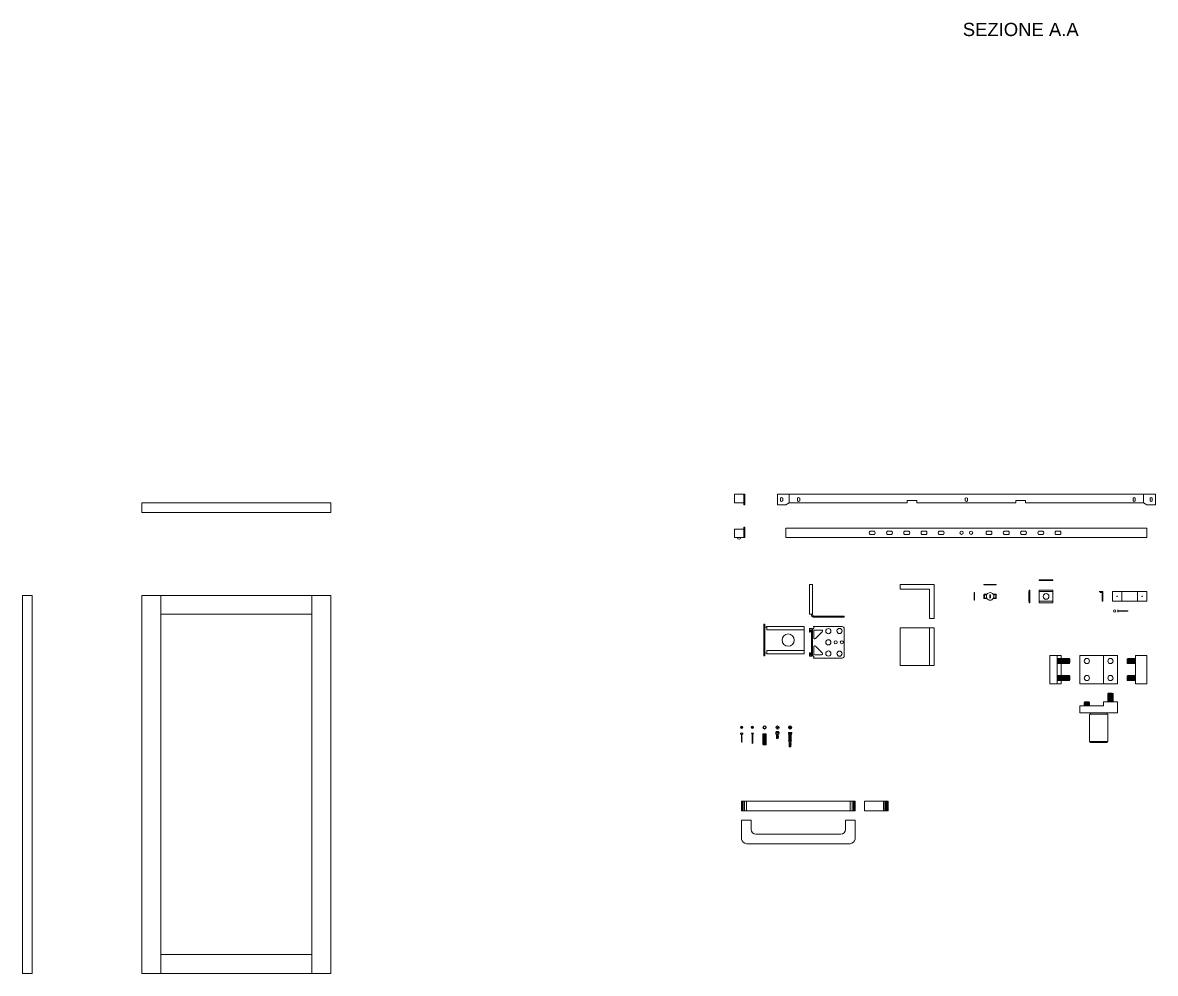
# Model space of a CAD drawing. Header units: millimetres. Extents: x 1472 to 2868, y 139 to 621.
# Drawn here: x 2617.9 to 2857.7, y 139.3 to 340.5 of the extents above; entities that cross this region are included whole.
import ezdxf

# ---------------------------------------------------------------- set-up
doc = ezdxf.new("R2010")
doc.units = ezdxf.units.MM
for name, color, linetype, lineweight in [('ante', 9, 'Continuous', 18), ('G-ANNO-DIM', 3, 'Continuous', 18), ('maniglie', 5, 'Continuous', 18), ('meccanismi', 4, 'Continuous', 18), ('viti', 2, 'Continuous', 18)]:
    doc.layers.add(name, color=color, linetype=linetype, lineweight=lineweight)
doc.styles.add('underline', font='arial.ttf')

# ---------------------------------------------------------------- blocks, each defined once
blk = doc.blocks.new('buchi')
at = {"layer": 'meccanismi'}
for p, q in [((2908.12, 1714.86), (2908.12, 1715.76)), ((2908.82, 1715.76), (2908.82, 1714.86))]:
    blk.add_line(p, q, dxfattribs=at)
for points in [[(2908.82, 1715.76), (2908.82, 1716), (2908.12, 1716), (2908.12, 1715.76)], [(2908.12, 1714.86), (2908.12, 1714.63), (2908.82, 1714.63), (2908.82, 1714.86)]]:
    blk.add_open_spline(points, degree=3, dxfattribs=at)

msp = doc.modelspace()

# ---------------------------------------------------------------- linework, layer by layer
at = {"layer": 'ante'}
for points in [[(2683.15, 238.85), (2643.15, 238.85), (2643.15, 236.85)], [(2683.15, 236.85), (2683.15, 238.85)], [(2643.15, 236.85), (2683.15, 236.85)], [(2619.93, 219.28), (2619.93, 139.28), (2617.93, 139.28), (2617.93, 219.28), (2619.93, 219.28)], [(2643.15, 139.28), (2683.15, 139.28), (2683.15, 219.28), (2643.15, 219.28), (2643.15, 139.28)], [(2647.15, 139.28), (2647.15, 219.28)], [(2683.15, 219.28), (2679.15, 219.28)], [(2679.15, 219.28), (2679.15, 139.28)], [(2683.15, 219.28), (2683.15, 139.28)], [(2679.15, 215.28), (2647.15, 215.28)], [(2679.15, 143.28), (2647.15, 143.28)]]:
    msp.add_lwpolyline(points, dxfattribs=at)
at = {"layer": 'maniglie'}
for p, q in [((2770.11, 173.71), (2770.11, 175.71)), ((2770.11, 175.71), (2771.11, 175.71)), ((2770.21, 173.71), (2770.21, 175.71)), ((2770.41, 175.71), (2770.41, 173.71)), ((2770.41, 175.71), (2770.71, 175.71)), ((2770.71, 175.71), (2770.71, 173.71)), ((2771.11, 175.71), (2771.11, 173.71)), ((2793.11, 175.71), (2793.11, 173.71)), ((2794.11, 175.71), (2793.11, 175.71)), ((2793.81, 175.71), (2793.51, 175.71)), ((2793.51, 175.71), (2793.51, 173.71)), ((2793.81, 175.71), (2793.81, 173.71)), ((2794.01, 173.71), (2794.01, 175.71)), ((2794.11, 173.71), (2794.11, 175.71)), ((2800.11, 173.71), (2800.11, 175.71)), ((2800.41, 173.71), (2800.41, 175.71)), ((2800.66, 175.71), (2800.66, 173.71)), ((2800.86, 173.71), (2800.86, 175.71)), ((2801.01, 175.71), (2801.01, 173.71)), ((2801.11, 175.71), (2801.11, 173.71)), ((2794.11, 173.71), (2770.11, 173.71)), ((2770.11, 173.71), (2771.11, 173.71)), ((2770.11, 173.71), (2770.21, 173.71)), ((2794.11, 173.71), (2793.11, 173.71)), ((2794.11, 173.71), (2794.01, 173.71)), ((2800.11, 173.71), (2800.31, 173.71)), ((2770.11, 171.71), (2770.11, 167.71)), ((2772.11, 171.71), (2770.11, 171.71)), ((2772.11, 169.71), (2772.11, 171.71)), ((2794.11, 171.71), (2792.11, 171.71)), ((2792.11, 171.71), (2792.11, 169.71)), ((2794.11, 167.71), (2794.11, 171.71)), ((2791.11, 168.71), (2773.11, 168.71)), ((2771.11, 166.71), (2793.11, 166.71))]:
    msp.add_line(p, q, dxfattribs=at)
for points in [[(2770.11, 175.71), (2794.11, 175.71)], [(2793.11, 173.71), (2793.11, 175.71)], [(2793.11, 173.71), (2793.11, 175.71)], [(2793.11, 173.71), (2793.11, 175.71)], [(2796.11, 173.71), (2796.11, 175.71), (2801.11, 175.71)], [(2801.11, 175.71), (2801.11, 173.71), (2796.11, 173.71)], [(2801.11, 173.71), (2801.11, 175.71)]]:
    msp.add_lwpolyline(points, dxfattribs=at)
for points in [[(2773.11, 168.71), (2772.64, 168.71), (2772.11, 169.24), (2772.11, 169.71)], [(2791.11, 168.71), (2791.58, 168.71), (2792.11, 169.24), (2792.11, 169.71)], [(2771.11, 166.71), (2770.64, 166.71), (2770.11, 167.24), (2770.11, 167.71)], [(2793.11, 166.71), (2793.58, 166.71), (2794.11, 167.24), (2794.11, 167.71)]]:
    msp.add_open_spline(points, degree=3, dxfattribs=at)
at = {"layer": 'meccanismi'}
for p, q in [((2777.67, 240.68), (2777.67, 238.48)), ((2777.67, 240.68), (2817.67, 240.68)), ((2778.34, 239.3), (2778.34, 239.86)), ((2778.8, 239.3), (2778.8, 239.86)), ((2781.94, 239.3), (2781.94, 239.86)), ((2782.4, 239.3), (2782.4, 239.86)), ((2817.44, 239.3), (2817.44, 239.86)), ((2857.67, 240.68), (2817.67, 240.68)), ((2817.9, 239.3), (2817.9, 239.86)), ((2852.94, 239.3), (2852.94, 239.86)), ((2853.4, 239.3), (2853.4, 239.86)), ((2856.54, 239.3), (2856.54, 239.86)), ((2857, 239.3), (2857, 239.86)), ((2857.67, 240.68), (2857.67, 238.48)), ((2777.67, 238.48), (2779.47, 238.48)), ((2780.17, 238.88), (2779.47, 238.48)), ((2807.17, 238.88), (2807.17, 239.38)), ((2807.17, 238.88), (2817.67, 238.88)), ((2828.17, 238.88), (2817.67, 238.88)), ((2828.17, 238.88), (2828.17, 239.38)), ((2855.17, 238.88), (2855.87, 238.48)), ((2857.67, 238.48), (2855.87, 238.48)), ((2855.87, 233.53), (2779.47, 233.53)), ((2784.45, 221.62), (2785.1, 221.62)), ((2784.45, 221.62), (2784.45, 215.33)), ((2784.88, 221.62), (2785.1, 221.62)), ((2785.1, 221.62), (2785.1, 215.33)), ((2803.66, 221.62), (2810.86, 221.62)), ((2833.09, 222.61), (2835.99, 222.61)), ((2833.09, 222.61), (2833.09, 222.41)), ((2833.09, 222.51), (2835.99, 222.51)), ((2835.99, 222.41), (2833.09, 222.41)), ((2835.99, 222.61), (2835.99, 222.41)), ((2821.5, 219.52), (2822.03, 219.52)), ((2821.5, 218.63), (2822.03, 218.63)), ((2821.6, 219.42), (2821.98, 219.42)), ((2821.6, 218.73), (2821.98, 218.73)), ((2822.65, 219.07), (2822.65, 219.39)), ((2822.65, 219.07), (2822.65, 218.76)), ((2823.9, 219.52), (2823.37, 219.52)), ((2823.9, 218.63), (2823.37, 218.63)), ((2823.8, 219.42), (2823.42, 219.42)), ((2823.8, 218.73), (2823.42, 218.73)), ((2830.99, 220.08), (2830.89, 220.08)), ((2831.09, 220.41), (2830.99, 220.41)), ((2830.99, 220.41), (2830.99, 220.08)), ((2833.09, 220.08), (2833.09, 218.06)), ((2846.37, 220.08), (2845.77, 220.08)), ((2845.98, 220.08), (2845.98, 219.88)), ((2848.58, 220.08), (2855.87, 220.08)), ((2848.58, 218.08), (2848.58, 220.08)), ((2850.58, 220.08), (2850.58, 218.08)), ((2853.87, 220.08), (2853.87, 218.08)), ((2855.87, 220.08), (2855.87, 218.08)), ((2830.99, 218.06), (2830.89, 218.06)), ((2830.99, 218.06), (2830.99, 217.73)), ((2830.99, 217.73), (2831.09, 217.73)), ((2855.87, 218.08), (2848.58, 218.08)), ((2785.1, 215.33), (2784.45, 215.33)), ((2785.31, 214.9), (2791.82, 214.9)), ((2785.31, 214.68), (2785.31, 214.9)), ((2785.31, 214.68), (2791.82, 214.68)), ((2791.38, 214.68), (2791.38, 214.9)), ((2791.82, 214.68), (2791.82, 214.9)), ((2774.79, 213.17), (2775.01, 213.17)), ((2774.79, 206.5), (2774.79, 213.17)), ((2774.79, 213.17), (2775.01, 213.17)), ((2775.01, 213.17), (2775.01, 206.5)), ((2775.5, 212.73), (2783.26, 212.73)), ((2783.31, 212.68), (2783.31, 209.83)), ((2784.45, 211.58), (2784.45, 212.14)), ((2784.61, 211.53), (2784.5, 211.53)), ((2784.5, 211.53), (2784.61, 211.53)), ((2784.99, 212.25), (2784.55, 212.25)), ((2784.99, 212.25), (2784.55, 212.25)), ((2784.66, 211.58), (2784.66, 211.98)), ((2784.72, 212.03), (2784.83, 212.03)), ((2784.88, 206.72), (2784.88, 211.98)), ((2785.1, 206.55), (2785.1, 212.14)), ((2791.38, 212.68), (2785.31, 212.68)), ((2791.82, 209.35), (2791.82, 212.25)), ((2803.66, 212.42), (2803.66, 204.42)), ((2803.66, 212.42), (2810.86, 212.42)), ((2810.86, 204.42), (2810.86, 212.42)), ((2783.31, 206.99), (2783.31, 209.83)), ((2791.82, 209.35), (2791.82, 206.45)), ((2774.79, 206.5), (2775.01, 206.5)), ((2775.01, 206.5), (2774.79, 206.5)), ((2775.5, 206.93), (2783.26, 206.93)), ((2784.45, 207.11), (2784.45, 206.55)), ((2784.61, 207.16), (2784.5, 207.16)), ((2784.5, 207.16), (2784.61, 207.16)), ((2784.99, 206.45), (2784.55, 206.45)), ((2784.99, 206.45), (2784.55, 206.45)), ((2784.66, 207.11), (2784.66, 206.72)), ((2784.72, 206.66), (2784.83, 206.66)), ((2841.67, 200.59), (2841.67, 206.59)), ((2849.67, 206.59), (2841.67, 206.59)), ((2849.67, 200.59), (2849.67, 206.59)), ((2853.5, 206.59), (2853.5, 200.59)), ((2855.87, 206.59), (2853.5, 206.59)), ((2855.87, 200.59), (2855.87, 206.59)), ((2791.38, 206.01), (2785.31, 206.01)), ((2803.66, 204.42), (2810.86, 204.42)), ((2837.58, 205.94), (2836.87, 205.94)), ((2836.87, 205.79), (2837.58, 205.79)), ((2837.58, 205.79), (2836.87, 205.79)), ((2837.58, 205.63), (2836.87, 205.63)), ((2836.87, 205.63), (2837.58, 205.63)), ((2836.87, 205.47), (2837.58, 205.47)), ((2837.58, 205.47), (2836.87, 205.47)), ((2837.58, 205.31), (2836.87, 205.31)), ((2836.87, 205.31), (2837.58, 205.31)), ((2836.87, 205.16), (2837.58, 205.16)), ((2837.58, 205.16), (2836.87, 205.16)), ((2837.58, 205), (2836.87, 205)), ((2836.87, 205), (2837.58, 205)), ((2837.58, 204.84), (2836.87, 204.84)), ((2837.58, 205.94), (2837.58, 204.84)), ((2839.4, 205.94), (2837.74, 205.94)), ((2839.4, 205.79), (2837.74, 205.79)), ((2837.74, 205.63), (2839.4, 205.63)), ((2839.4, 205.47), (2837.74, 205.47)), ((2837.74, 205.31), (2839.4, 205.31)), ((2839.4, 205.16), (2837.74, 205.16)), ((2837.74, 205), (2839.4, 205)), ((2839.4, 204.84), (2837.74, 204.84)), ((2839.4, 205.94), (2839.4, 204.84)), ((2839.56, 205), (2839.56, 205.79)), ((2839.56, 205.79), (2839.56, 205.79)), ((2851.68, 205.78), (2851.68, 205)), ((2851.68, 205), (2851.68, 205)), ((2851.84, 204.84), (2851.84, 205.94)), ((2851.84, 205.94), (2853.5, 205.94)), ((2853.5, 205.79), (2851.84, 205.79)), ((2851.84, 205.63), (2853.5, 205.63)), ((2853.5, 205.47), (2851.84, 205.47)), ((2851.84, 205.31), (2853.5, 205.31)), ((2853.5, 205.16), (2851.84, 205.16)), ((2851.84, 205), (2853.5, 205)), ((2851.84, 204.84), (2853.5, 204.84)), ((2837.58, 202.34), (2836.87, 202.34)), ((2836.87, 202.19), (2837.58, 202.19)), ((2837.58, 202.19), (2836.87, 202.19)), ((2836.87, 202.03), (2837.58, 202.03)), ((2837.58, 202.03), (2836.87, 202.03)), ((2836.87, 201.87), (2837.58, 201.87)), ((2837.58, 201.87), (2836.87, 201.87)), ((2836.87, 201.71), (2837.58, 201.71)), ((2837.58, 201.71), (2836.87, 201.71)), ((2836.87, 201.56), (2837.58, 201.56)), ((2837.58, 201.56), (2836.87, 201.56)), ((2836.87, 201.4), (2837.58, 201.4)), ((2837.58, 201.4), (2836.87, 201.4)), ((2837.58, 202.34), (2837.58, 201.24)), ((2839.4, 202.34), (2837.74, 202.34)), ((2837.74, 201.4), (2837.74, 202.19)), ((2837.74, 202.19), (2837.74, 202.19)), ((2839.4, 202.19), (2837.74, 202.19)), ((2837.74, 202.03), (2839.4, 202.03)), ((2839.4, 201.87), (2837.74, 201.87)), ((2837.74, 201.71), (2839.4, 201.71)), ((2839.4, 201.56), (2837.74, 201.56)), ((2837.74, 201.4), (2839.4, 201.4)), ((2839.4, 202.34), (2839.4, 201.24)), ((2839.56, 201.4), (2839.56, 202.19)), ((2839.56, 202.19), (2839.56, 202.19)), ((2851.68, 202.18), (2851.68, 201.4)), ((2851.68, 201.4), (2851.68, 201.4)), ((2851.84, 201.24), (2851.84, 202.34)), ((2851.84, 202.34), (2853.5, 202.34)), ((2853.5, 202.19), (2851.84, 202.19)), ((2851.84, 202.03), (2853.5, 202.03)), ((2853.5, 201.87), (2851.84, 201.87)), ((2851.84, 201.71), (2853.5, 201.71)), ((2853.5, 201.56), (2851.84, 201.56)), ((2851.84, 201.4), (2853.5, 201.4)), ((2837.74, 200.59), (2835.37, 200.59)), ((2837.58, 201.24), (2836.87, 201.24)), ((2839.4, 201.24), (2837.74, 201.24)), ((2841.67, 200.59), (2849.67, 200.59)), ((2851.84, 201.24), (2853.5, 201.24)), ((2853.5, 200.59), (2855.87, 200.59)), ((2842.62, 196.61), (2843.72, 196.61)), ((2842.62, 196.61), (2842.62, 195.91)), ((2843.56, 196.77), (2842.78, 196.77)), ((2842.78, 196.77), (2842.78, 196.77)), ((2842.78, 196.61), (2842.78, 195.91)), ((2842.93, 195.91), (2842.93, 196.61)), ((2843.09, 196.61), (2843.09, 195.91)), ((2843.25, 195.91), (2843.25, 196.61)), ((2843.41, 196.61), (2843.41, 195.91)), ((2843.56, 195.91), (2843.56, 196.61)), ((2843.72, 196.61), (2843.72, 195.91)), ((2849.67, 196.78), (2846.67, 196.78)), ((2846.67, 196.78), (2846.67, 195.91)), ((2847.62, 198.43), (2848.72, 198.43)), ((2847.62, 198.43), (2847.62, 196.78)), ((2848.56, 198.59), (2847.78, 198.59)), ((2847.78, 198.59), (2847.78, 198.59)), ((2847.78, 198.43), (2847.78, 196.78)), ((2847.93, 196.78), (2847.93, 198.43)), ((2848.09, 198.43), (2848.09, 196.78)), ((2848.25, 196.78), (2848.25, 198.43)), ((2848.41, 198.43), (2848.41, 196.78)), ((2848.56, 196.78), (2848.56, 198.43)), ((2848.72, 198.43), (2848.72, 196.78)), ((2849.67, 196.78), (2849.67, 194.41)), ((2846.67, 195.91), (2841.67, 195.91)), ((2843.92, 194.17), (2843.92, 194.41)), ((2844.37, 194.41), (2846.97, 194.41)), ((2847.42, 194.17), (2847.42, 194.41)), ((2843.72, 194.17), (2847.62, 194.17)), ((2843.72, 194.17), (2843.72, 188.37)), ((2843.72, 188.37), (2847.62, 188.37)), ((2843.92, 188.17), (2847.42, 188.17))]:
    msp.add_line(p, q, dxfattribs=at)
for points in [[(2770.57, 240.68), (2768.57, 240.68)], [(2768.57, 240.68), (2768.57, 238.88)], [(2770.57, 240.68), (2770.57, 238.48)], [(2770.57, 238.48), (2770.77, 238.48), (2770.77, 240.68), (2770.57, 240.68)], [(2780.17, 240.68), (2780.17, 238.88), (2805.17, 238.88)], [(2855.17, 240.68), (2855.17, 238.88), (2830.17, 238.88)], [(2770.57, 238.88), (2768.57, 238.88)], [(2807.17, 239.38), (2805.17, 239.38), (2805.17, 238.88)], [(2828.17, 239.38), (2830.17, 239.38), (2830.17, 238.88)], [(2770.57, 233.33), (2768.57, 233.33)], [(2768.57, 233.33), (2768.57, 231.53)], [(2770.57, 233.73), (2770.57, 231.53)], [(2770.57, 231.53), (2770.77, 231.53), (2770.77, 233.73), (2770.57, 233.73)], [(2779.47, 233.53), (2779.47, 231.53), (2855.87, 231.53)], [(2855.87, 233.53), (2855.87, 231.53)], [(2770.57, 231.53), (2768.57, 231.53)], [(2803.66, 221.62), (2803.66, 220.62), (2809.86, 220.62)], [(2810.86, 221.62), (2810.86, 214.42), (2809.86, 214.42), (2809.86, 220.62)], [(2821.4, 221.52), (2821.4, 221.62), (2824, 221.62), (2824, 221.52)], [(2824, 221.52), (2821.4, 221.52)], [(2822.03, 221.52), (2822.03, 221.62)], [(2823.37, 221.52), (2823.37, 221.62)], [(2823.51, 221.52), (2823.51, 221.62)], [(2823.51, 221.62), (2823.51, 221.52)], [(2819.4, 218.27), (2819.3, 218.27), (2819.3, 219.87), (2819.4, 219.87)], [(2819.4, 219.52), (2819.3, 219.52)], [(2819.4, 218.63), (2819.3, 218.63)], [(2819.4, 219.87), (2819.4, 218.27)], [(2821.4, 219.42), (2821.4, 218.73)], [(2821.5, 219.32), (2821.5, 218.83)], [(2822.68, 219.42), (2822.72, 219.42)], [(2822.68, 218.73), (2822.72, 218.73)], [(2822.75, 219.07), (2822.75, 219.39)], [(2822.75, 219.07), (2822.75, 218.76)], [(2823.9, 219.32), (2823.9, 218.83)], [(2824, 219.42), (2824, 218.73)], [(2830.89, 220.08), (2830.89, 218.06)], [(2831.09, 220.41), (2831.09, 217.73)], [(2835.99, 220.08), (2833.09, 220.08), (2833.09, 220.41), (2835.99, 220.41), (2835.99, 218.06), (2833.09, 218.06), (2833.09, 217.73), (2835.99, 217.73), (2835.99, 219.07)], [(2846.58, 218.08), (2846.58, 220.08), (2845.98, 220.08)], [(2845.98, 219.88), (2846.38, 219.88)], [(2846.38, 219.88), (2846.38, 218.08), (2846.58, 218.08)], [(2775.44, 212.68), (2775.44, 212.07)], [(2783.26, 212.02), (2775.5, 212.02)], [(2810.86, 212.42), (2809.86, 212.42), (2809.86, 204.42), (2810.86, 204.42)], [(2775.44, 207.6), (2775.44, 206.99)], [(2783.26, 207.65), (2775.5, 207.65)], [(2836.87, 200.59), (2836.87, 206.59)], [(2846.67, 200.59), (2846.67, 206.59)], [(2837.74, 205.79), (2837.74, 205)], [(2836.87, 200.59), (2835.37, 200.59)], [(2849.67, 196.78), (2846.67, 196.78)], [(2841.67, 195.91), (2841.67, 194.41)], [(2841.67, 194.41), (2849.67, 194.41)], [(2847.62, 194.17), (2847.62, 188.37)]]:
    msp.add_lwpolyline(points, dxfattribs=at)
for points in [[(2785.36, 210.32), (2785.36, 211.75, -0.414214), (2785.57, 211.96), (2787, 211.96, -0.668179), (2787.15, 211.59), (2785.73, 210.17, -0.668179)], [(2785.36, 208.37), (2785.36, 206.95, 0.414214), (2785.57, 206.73), (2787, 206.73, 0.668179), (2787.15, 207.1), (2785.73, 208.53, 0.668179)]]:
    msp.add_lwpolyline(points, format="xyb", close=True, dxfattribs=at)
msp.add_lwpolyline([(2837.74, 206.59), (2837.74, 200.59), (2835.37, 200.59), (2835.37, 206.59)], close=True, dxfattribs=at)
for centre, radius in [((2816.67, 232.53), 0.35), ((2818.67, 232.53), 0.35), ((2849.58, 219.08), 0.05), ((2854.87, 219.08), 0.05), ((2779.95, 209.83), 1.3), ((2788.46, 211.72), 0.541), ((2790.82, 211.75), 0.541), ((2788.46, 209.35), 0.541), ((2788.46, 206.98), 0.541), ((2790.82, 206.95), 0.541), ((2843.17, 205.39), 0.552), ((2848.17, 205.39), 0.552), ((2843.17, 201.79), 0.552), ((2848.17, 201.79), 0.552)]:
    msp.add_circle(centre, radius, dxfattribs=at)
for centre, radius, start, end in [((2769.57, 231.53), 0.35, 180, 0), ((2822.7, 219.07), 0.8, 154.5149, 205.4851), ((2822.7, 219.07), 0.8, 198.21, 205.4851), ((2822.7, 219.07), 0.8, 33.7297, 146.2703), ((2822.7, 219.07), 0.8, 213.7297, 326.2703), ((2822.7, 219.07), 0.8, 334.5149, 25.4851), ((2822.7, 219.07), 0.8, 334.5149, 341.79), ((2834.54, 219.07), 0.6, 0, 180), ((2834.54, 219.07), 0.6, 180, 0), ((2775.11, 213.1), 0.533, 258.8516, 308.2598), ((2784.99, 212.46), 0.39, 286.0939, 33.6806), ((2791.38, 212.25), 0.433, 0, 90), ((2790.02, 209.35), 0.325, 0, 180), ((2790.02, 209.35), 0.325, 180, 0), ((2791.31, 209.35), 0.325, 0, 180), ((2791.31, 209.35), 0.325, 180, 0), ((2775.11, 206.57), 0.533, 51.7394, 101.1487), ((2784.99, 206.23), 0.39, 326.3194, 73.9061), ((2791.38, 206.45), 0.433, 270, 0)]:
    msp.add_arc(centre, radius, start, end, dxfattribs=at)
for points in [[(2778.34, 239.86), (2778.34, 240.02), (2778.8, 240.02), (2778.8, 239.86)], [(2781.94, 239.86), (2781.94, 240.02), (2782.4, 240.02), (2782.4, 239.86)], [(2817.44, 239.86), (2817.44, 240.01), (2817.9, 240.01), (2817.9, 239.86)], [(2852.94, 239.86), (2852.94, 240.02), (2853.4, 240.02), (2853.4, 239.86)], [(2856.54, 239.86), (2856.54, 240.02), (2857, 240.02), (2857, 239.86)], [(2778.8, 239.3), (2778.8, 239.15), (2778.34, 239.15), (2778.34, 239.3)], [(2782.4, 239.3), (2782.4, 239.15), (2781.94, 239.15), (2781.94, 239.3)], [(2817.9, 239.3), (2817.9, 239.15), (2817.44, 239.15), (2817.44, 239.3)], [(2853.4, 239.3), (2853.4, 239.15), (2852.94, 239.15), (2852.94, 239.3)], [(2857, 239.3), (2857, 239.15), (2856.54, 239.15), (2856.54, 239.3)], [(2821.4, 219.42), (2821.4, 219.46), (2821.45, 219.52), (2821.5, 219.52)], [(2821.4, 218.73), (2821.4, 218.68), (2821.45, 218.63), (2821.5, 218.63)], [(2821.5, 219.32), (2821.5, 219.36), (2821.55, 219.42), (2821.6, 219.42)], [(2821.5, 218.83), (2821.5, 218.78), (2821.55, 218.73), (2821.6, 218.73)], [(2822.68, 219.42), (2822.67, 219.42), (2822.65, 219.4), (2822.65, 219.39)], [(2822.68, 218.73), (2822.67, 218.73), (2822.65, 218.74), (2822.65, 218.76)], [(2822.72, 219.42), (2822.73, 219.42), (2822.75, 219.4), (2822.75, 219.39)], [(2822.72, 218.73), (2822.73, 218.73), (2822.75, 218.74), (2822.75, 218.76)], [(2823.9, 219.32), (2823.9, 219.36), (2823.85, 219.42), (2823.8, 219.42)], [(2823.9, 218.83), (2823.9, 218.78), (2823.85, 218.73), (2823.8, 218.73)], [(2824, 219.42), (2824, 219.46), (2823.95, 219.52), (2823.9, 219.52)], [(2824, 218.73), (2824, 218.68), (2823.95, 218.63), (2823.9, 218.63)], [(2785.31, 214.68), (2785.05, 214.68), (2784.88, 215.07), (2784.88, 215.33)], [(2785.31, 214.9), (2785.15, 214.9), (2785.1, 215.17), (2785.1, 215.33)], [(2775.44, 212.68), (2775.44, 212.71), (2775.47, 212.73), (2775.5, 212.73)], [(2775.5, 212.02), (2775.47, 212.02), (2775.44, 212.05), (2775.44, 212.07)], [(2783.31, 212.68), (2783.31, 212.71), (2783.28, 212.73), (2783.26, 212.73)], [(2783.26, 212.02), (2783.28, 212.02), (2783.31, 212.05), (2783.31, 212.07)], [(2784.55, 212.25), (2784.5, 212.25), (2784.45, 212.19), (2784.45, 212.14)], [(2784.5, 211.53), (2784.48, 211.53), (2784.45, 211.56), (2784.45, 211.58)], [(2784.66, 211.58), (2784.66, 211.56), (2784.63, 211.53), (2784.61, 211.53)], [(2784.66, 211.98), (2784.66, 212), (2784.69, 212.03), (2784.72, 212.03)], [(2784.88, 211.98), (2784.88, 212), (2784.85, 212.03), (2784.83, 212.03)], [(2785.1, 212.14), (2785.1, 212.19), (2785.04, 212.25), (2784.99, 212.25)], [(2775.44, 207.6), (2775.44, 207.62), (2775.47, 207.65), (2775.5, 207.65)], [(2775.5, 206.93), (2775.47, 206.93), (2775.44, 206.96), (2775.44, 206.99)], [(2783.31, 207.6), (2783.31, 207.62), (2783.28, 207.65), (2783.26, 207.65)], [(2783.26, 206.93), (2783.28, 206.93), (2783.31, 206.96), (2783.31, 206.99)], [(2784.5, 207.16), (2784.48, 207.16), (2784.45, 207.13), (2784.45, 207.11)], [(2784.55, 206.45), (2784.5, 206.45), (2784.45, 206.5), (2784.45, 206.55)], [(2784.66, 207.11), (2784.66, 207.13), (2784.63, 207.16), (2784.61, 207.16)], [(2784.66, 206.72), (2784.66, 206.69), (2784.69, 206.66), (2784.72, 206.66)], [(2784.88, 206.72), (2784.88, 206.69), (2784.85, 206.66), (2784.83, 206.66)], [(2785.1, 206.55), (2785.1, 206.5), (2785.04, 206.45), (2784.99, 206.45)], [(2837.74, 205.79), (2837.74, 205.86), (2837.65, 205.94), (2837.58, 205.94)], [(2837.58, 204.84), (2837.65, 204.84), (2837.74, 204.93), (2837.74, 205)], [(2839.56, 205.79), (2839.56, 205.86), (2839.47, 205.94), (2839.4, 205.94)], [(2839.4, 204.84), (2839.47, 204.84), (2839.56, 204.93), (2839.56, 205)], [(2851.84, 205.94), (2851.77, 205.94), (2851.68, 205.86), (2851.68, 205.78)], [(2851.68, 205), (2851.68, 204.92), (2851.77, 204.84), (2851.84, 204.84)], [(2837.74, 202.19), (2837.74, 202.26), (2837.65, 202.34), (2837.58, 202.34)], [(2837.58, 201.24), (2837.65, 201.24), (2837.74, 201.33), (2837.74, 201.4)], [(2839.56, 202.19), (2839.56, 202.26), (2839.47, 202.34), (2839.4, 202.34)], [(2839.4, 201.24), (2839.47, 201.24), (2839.56, 201.33), (2839.56, 201.4)], [(2851.84, 202.34), (2851.77, 202.34), (2851.68, 202.26), (2851.68, 202.18)], [(2851.68, 201.4), (2851.68, 201.32), (2851.77, 201.24), (2851.84, 201.24)], [(2842.78, 196.77), (2842.7, 196.77), (2842.62, 196.69), (2842.62, 196.61)], [(2843.72, 196.61), (2843.72, 196.69), (2843.64, 196.77), (2843.56, 196.77)], [(2847.78, 198.59), (2847.7, 198.59), (2847.62, 198.51), (2847.62, 198.43)], [(2848.72, 198.43), (2848.72, 198.51), (2848.64, 198.59), (2848.56, 198.59)], [(2843.92, 188.17), (2843.83, 188.17), (2843.72, 188.27), (2843.72, 188.37)], [(2847.42, 188.17), (2847.51, 188.17), (2847.62, 188.27), (2847.62, 188.37)]]:
    msp.add_open_spline(points, degree=3, dxfattribs=at)
at = {"layer": 'viti'}
for p, q in [((2849.71, 215.76), (2849.71, 216.22)), ((2851.76, 216.04), (2851.91, 215.99)), ((2851.76, 215.94), (2851.91, 215.99)), ((2769.88, 190.03), (2769.88, 189.93)), ((2769.93, 189.88), (2770.33, 189.88)), ((2769.96, 191.36), (2770.11, 191.36)), ((2770.11, 191.31), (2769.96, 191.31)), ((2770.17, 189.88), (2770.06, 189.86)), ((2770.2, 189.87), (2770.06, 189.84)), ((2770.2, 189.73), (2770.06, 189.7)), ((2770.2, 189.71), (2770.06, 189.68)), ((2770.2, 189.58), (2770.06, 189.54)), ((2770.2, 189.56), (2770.06, 189.52)), ((2770.2, 189.42), (2770.06, 189.39)), ((2770.2, 189.4), (2770.06, 189.37)), ((2770.13, 189.88), (2770.08, 189.88)), ((2770.11, 191.51), (2770.11, 191.36)), ((2770.11, 191.31), (2770.11, 191.16)), ((2770.16, 191.51), (2770.16, 191.36)), ((2770.16, 191.36), (2770.31, 191.36)), ((2770.16, 191.31), (2770.16, 191.16)), ((2770.31, 191.31), (2770.16, 191.31)), ((2770.38, 190.03), (2770.38, 189.93)), ((2772.35, 189.88), (2772.17, 190.1)), ((2772.17, 190.1), (2772.63, 190.1)), ((2772.23, 191.36), (2772.38, 191.36)), ((2772.23, 191.31), (2772.38, 191.31)), ((2772.47, 189.76), (2772.33, 189.73)), ((2772.47, 189.74), (2772.33, 189.71)), ((2772.47, 189.6), (2772.33, 189.57)), ((2772.47, 189.58), (2772.33, 189.55)), ((2772.47, 189.44), (2772.33, 189.41)), ((2772.47, 189.42), (2772.33, 189.39)), ((2772.35, 189.88), (2772.45, 189.88)), ((2772.38, 191.51), (2772.38, 191.36)), ((2772.38, 191.31), (2772.38, 191.16)), ((2772.43, 191.51), (2772.43, 191.36)), ((2772.43, 191.36), (2772.58, 191.36)), ((2772.43, 191.31), (2772.58, 191.31)), ((2772.43, 191.31), (2772.43, 191.16)), ((2772.63, 190.1), (2772.45, 189.88)), ((2774.62, 189.88), (2775.32, 189.88)), ((2774.62, 189.88), (2774.62, 187.78)), ((2774.72, 189.98), (2774.7, 189.98)), ((2775.22, 189.98), (2774.72, 189.98)), ((2774.72, 189.88), (2774.72, 187.78)), ((2774.82, 187.78), (2774.82, 189.88)), ((2774.92, 189.88), (2774.92, 187.78)), ((2775.02, 187.78), (2775.02, 189.88)), ((2775.12, 189.88), (2775.12, 187.78)), ((2775.22, 187.78), (2775.22, 189.88)), ((2775.32, 189.88), (2775.32, 187.78)), ((2777.33, 190.21), (2777.33, 190.29)), ((2777.33, 190.29), (2778.03, 190.29)), ((2777.33, 190.21), (2778.03, 190.21)), ((2777.44, 189.88), (2777.92, 189.88)), ((2777.76, 189.88), (2777.46, 189.82)), ((2777.85, 189.88), (2777.46, 189.8)), ((2777.9, 189.77), (2777.46, 189.67)), ((2777.9, 189.75), (2777.46, 189.65)), ((2777.9, 189.62), (2777.46, 189.52)), ((2777.9, 189.6), (2777.46, 189.5)), ((2777.9, 189.46), (2777.46, 189.37)), ((2777.9, 189.44), (2777.46, 189.35)), ((2777.49, 189.88), (2777.49, 189)), ((2777.49, 189.81), (2777.49, 189.68)), ((2777.49, 189.66), (2777.49, 189.53)), ((2777.49, 189.51), (2777.49, 189.38)), ((2777.53, 191.34), (2777.68, 191.34)), ((2777.68, 191.49), (2777.68, 191.34)), ((2777.68, 191.29), (2777.68, 191.14)), ((2777.73, 191.49), (2777.73, 191.34)), ((2777.73, 191.34), (2777.88, 191.34)), ((2777.73, 191.29), (2777.73, 191.14)), ((2777.87, 189.88), (2777.87, 189)), ((2778.03, 190.29), (2778.03, 190.21)), ((2780.01, 191.36), (2780.33, 191.36)), ((2780.01, 191.31), (2780.33, 191.31)), ((2780.01, 190.23), (2780.71, 190.23)), ((2780.01, 190.03), (2780.01, 190.23)), ((2780.36, 190.03), (2780.01, 190.03)), ((2780.11, 188.63), (2780.11, 189.68)), ((2780.16, 189.88), (2780.16, 190.03)), ((2780.21, 189.68), (2780.21, 188.63)), ((2780.24, 189.68), (2780.24, 188.63)), ((2780.33, 191.69), (2780.33, 191.36)), ((2780.33, 191.31), (2780.33, 190.99)), ((2780.36, 190.03), (2780.71, 190.03)), ((2780.38, 191.69), (2780.38, 191.36)), ((2780.38, 191.36), (2780.7, 191.36)), ((2780.38, 191.31), (2780.7, 191.31)), ((2780.38, 191.31), (2780.38, 190.99)), ((2780.47, 189.68), (2780.47, 188.63)), ((2780.5, 189.88), (2780.5, 190.03)), ((2780.5, 189.68), (2780.5, 188.63)), ((2780.6, 188.63), (2780.6, 189.68)), ((2780.71, 190.03), (2780.71, 190.23)), ((2770.2, 189.26), (2770.06, 189.23)), ((2770.2, 189.24), (2770.06, 189.21)), ((2770.2, 189.1), (2770.06, 189.07)), ((2770.2, 189.08), (2770.06, 189.05)), ((2770.2, 188.94), (2770.06, 188.91)), ((2770.2, 188.92), (2770.06, 188.89)), ((2770.2, 188.78), (2770.06, 188.75)), ((2770.2, 188.76), (2770.06, 188.73)), ((2770.2, 188.63), (2770.06, 188.6)), ((2770.2, 188.61), (2770.06, 188.58)), ((2770.2, 188.47), (2770.06, 188.44)), ((2770.2, 188.45), (2770.06, 188.42)), ((2770.08, 188.33), (2770.1, 188.29)), ((2770.19, 188.31), (2770.09, 188.28)), ((2770.19, 188.29), (2770.09, 188.26)), ((2770.11, 188.27), (2770.13, 188.18)), ((2770.17, 188.28), (2770.13, 188.18)), ((2770.18, 188.33), (2770.17, 188.3)), ((2772.47, 189.29), (2772.33, 189.26)), ((2772.47, 189.27), (2772.33, 189.24)), ((2772.47, 189.13), (2772.33, 189.1)), ((2772.47, 189.11), (2772.33, 189.08)), ((2772.47, 188.97), (2772.33, 188.94)), ((2772.47, 188.95), (2772.33, 188.92)), ((2772.47, 188.81), (2772.33, 188.78)), ((2772.47, 188.79), (2772.33, 188.76)), ((2772.47, 188.65), (2772.33, 188.62)), ((2772.47, 188.63), (2772.33, 188.6)), ((2772.47, 188.5), (2772.33, 188.46)), ((2772.47, 188.48), (2772.33, 188.44)), ((2772.47, 188.34), (2772.33, 188.31)), ((2772.47, 188.32), (2772.33, 188.29)), ((2772.47, 188.18), (2772.33, 188.15)), ((2772.47, 188.16), (2772.33, 188.13)), ((2772.35, 188.05), (2772.37, 188)), ((2772.46, 188.02), (2772.36, 188)), ((2772.46, 188), (2772.36, 187.98)), ((2772.37, 187.98), (2772.4, 187.9)), ((2772.43, 187.99), (2772.4, 187.9)), ((2772.45, 188.05), (2772.44, 188.01)), ((2774.62, 187.78), (2775.32, 187.78)), ((2775.22, 187.68), (2774.72, 187.68)), ((2777.9, 189.31), (2777.46, 189.22)), ((2777.9, 189.29), (2777.46, 189.2)), ((2777.9, 189.16), (2777.46, 189.07)), ((2777.9, 189.14), (2777.46, 189.05)), ((2777.49, 189.36), (2777.49, 189.23)), ((2777.49, 189.21), (2777.49, 189.07)), ((2777.51, 188.98), (2777.85, 188.98)), ((2780.57, 188.21), (2780.12, 188.11)), ((2780.57, 188.19), (2780.12, 188.09)), ((2780.57, 188.06), (2780.12, 187.96)), ((2780.57, 188.04), (2780.12, 187.94)), ((2780.57, 187.91), (2780.12, 187.81)), ((2780.57, 187.89), (2780.12, 187.79)), ((2780.57, 187.76), (2780.12, 187.66)), ((2780.57, 187.74), (2780.12, 187.64)), ((2780.57, 187.61), (2780.12, 187.51)), ((2780.57, 187.59), (2780.12, 187.49)), ((2780.57, 187.46), (2780.12, 187.36)), ((2780.57, 187.44), (2780.12, 187.34)), ((2780.16, 188.43), (2780.16, 188.12)), ((2780.16, 188.1), (2780.16, 187.97)), ((2780.16, 187.95), (2780.16, 187.82)), ((2780.16, 187.8), (2780.16, 187.67)), ((2780.16, 187.65), (2780.16, 187.52)), ((2780.16, 187.5), (2780.16, 187.37)), ((2780.16, 187.35), (2780.16, 187.3)), ((2780.35, 187.23), (2780.25, 187.23)), ((2780.46, 187.23), (2780.36, 187.23)), ((2780.56, 188.43), (2780.55, 188.2)), ((2780.55, 188.18), (2780.55, 188.05)), ((2780.55, 188.03), (2780.55, 187.9)), ((2780.55, 187.88), (2780.55, 187.75)), ((2780.55, 187.73), (2780.55, 187.6)), ((2780.55, 187.58), (2780.55, 187.45)), ((2780.55, 187.43), (2780.55, 187.3))]:
    msp.add_line(p, q, dxfattribs=at)
for points in [[(2849.71, 216.22), (2849.76, 216.22), (2849.76, 215.76), (2849.71, 215.76)], [(2851.76, 216.04), (2849.76, 216.04)], [(2851.76, 215.94), (2849.76, 215.94)], [(2770.11, 191.36), (2769.96, 191.36), (2769.96, 191.31)], [(2770.08, 189.87), (2770.08, 189.88)], [(2770.08, 189.71), (2770.08, 189.85)], [(2770.08, 189.55), (2770.08, 189.69)], [(2770.08, 189.39), (2770.08, 189.53)], [(2770.16, 191.36), (2770.16, 191.51), (2770.11, 191.51)], [(2770.16, 191.31), (2770.16, 191.16), (2770.11, 191.16)], [(2770.16, 191.36), (2770.31, 191.36), (2770.31, 191.31)], [(2770.18, 189.73), (2770.18, 189.87)], [(2770.18, 189.57), (2770.18, 189.71)], [(2770.18, 189.41), (2770.18, 189.55)], [(2770.18, 189.25), (2770.18, 189.39)], [(2772.38, 191.36), (2772.23, 191.36), (2772.23, 191.31)], [(2772.35, 189.73), (2772.35, 189.88)], [(2772.35, 189.58), (2772.35, 189.71)], [(2772.35, 189.42), (2772.35, 189.56)], [(2772.35, 189.42), (2772.35, 189.56)], [(2772.35, 189.26), (2772.35, 189.4)], [(2772.43, 191.36), (2772.43, 191.51), (2772.38, 191.51)], [(2772.43, 191.31), (2772.43, 191.16), (2772.38, 191.16)], [(2772.43, 191.36), (2772.58, 191.36), (2772.58, 191.31)], [(2772.45, 189.76), (2772.45, 189.88)], [(2772.45, 189.6), (2772.45, 189.74)], [(2772.45, 189.44), (2772.45, 189.58)], [(2772.45, 189.28), (2772.45, 189.42)], [(2777.68, 191.34), (2777.53, 191.34), (2777.53, 191.29)], [(2777.53, 191.29), (2777.68, 191.29)], [(2777.73, 191.34), (2777.73, 191.49), (2777.68, 191.49)], [(2777.73, 191.29), (2777.73, 191.14), (2777.68, 191.14)], [(2777.73, 191.34), (2777.88, 191.34), (2777.88, 191.29)], [(2777.73, 191.29), (2777.88, 191.29)], [(2780.36, 189.88), (2780.06, 189.88)], [(2780.21, 189.53), (2780.21, 189.53)], [(2780.36, 189.88), (2780.65, 189.88)], [(2780.5, 189.53), (2780.5, 189.53)], [(2770.08, 189.23), (2770.08, 189.37)], [(2770.08, 189.07), (2770.08, 189.21)], [(2770.08, 188.92), (2770.08, 189.05)], [(2770.08, 188.76), (2770.08, 188.9)], [(2770.08, 188.6), (2770.08, 188.74)], [(2770.08, 188.44), (2770.08, 188.58)], [(2770.08, 188.33), (2770.08, 188.42)], [(2770.18, 189.1), (2770.18, 189.23)], [(2770.18, 188.94), (2770.18, 189.08)], [(2770.18, 188.78), (2770.18, 188.92)], [(2770.18, 188.62), (2770.18, 188.76)], [(2770.18, 188.46), (2770.18, 188.6)], [(2770.18, 188.33), (2770.18, 188.44)], [(2772.35, 189.1), (2772.35, 189.24)], [(2772.35, 188.94), (2772.35, 189.08)], [(2772.35, 188.79), (2772.35, 188.92)], [(2772.35, 188.63), (2772.35, 188.77)], [(2772.35, 188.47), (2772.35, 188.61)], [(2772.35, 188.31), (2772.35, 188.45)], [(2772.35, 188.15), (2772.35, 188.29)], [(2772.35, 188.15), (2772.35, 188.29)], [(2772.35, 188.05), (2772.35, 188.13)], [(2772.45, 189.12), (2772.45, 189.26)], [(2772.45, 188.96), (2772.45, 189.1)], [(2772.45, 188.81), (2772.45, 188.94)], [(2772.45, 188.65), (2772.45, 188.79)], [(2772.45, 188.49), (2772.45, 188.63)], [(2772.45, 188.33), (2772.45, 188.47)], [(2772.45, 188.17), (2772.45, 188.31)], [(2772.45, 188.05), (2772.45, 188.15)], [(2780.06, 188.43), (2780.36, 188.43)], [(2780.12, 187.34), (2780.16, 187.34), (2780.16, 187.3)], [(2780.65, 188.43), (2780.36, 188.43)]]:
    msp.add_lwpolyline(points, dxfattribs=at)
for centre, radius in [((2849.07, 215.99), 0.25), ((2770.13, 191.34), 0.25), ((2772.4, 191.34), 0.25), ((2774.97, 191.34), 0.35), ((2774.97, 191.34), 0.267), ((2777.71, 191.31), 0.35), ((2780.36, 191.34), 0.35)]:
    msp.add_circle(centre, radius, dxfattribs=at)
for centre, start, end in [((2777.35, 190.21), 180, 198.2952), ((2778.01, 190.21), 341.7048, 0), ((2777.51, 189), 180, 270), ((2777.85, 189), 270, 0)]:
    msp.add_arc(centre, 0.02, start, end, dxfattribs=at)
for points in [[(2769.88, 190.03), (2769.88, 190.13), (2770.04, 190.18), (2770.13, 190.18)], [(2769.93, 189.88), (2769.91, 189.88), (2769.88, 189.91), (2769.88, 189.93)], [(2770.06, 189.84), (2770.06, 189.84), (2770.06, 189.86), (2770.06, 189.86)], [(2770.06, 189.68), (2770.06, 189.68), (2770.06, 189.7), (2770.06, 189.7)], [(2770.06, 189.52), (2770.06, 189.52), (2770.06, 189.54), (2770.06, 189.54)], [(2770.38, 190.03), (2770.38, 190.13), (2770.23, 190.18), (2770.13, 190.18)], [(2770.2, 189.87), (2770.21, 189.87), (2770.21, 189.88), (2770.21, 189.88)], [(2770.2, 189.71), (2770.21, 189.71), (2770.21, 189.73), (2770.2, 189.73)], [(2770.2, 189.56), (2770.21, 189.56), (2770.21, 189.58), (2770.2, 189.58)], [(2770.2, 189.4), (2770.21, 189.4), (2770.21, 189.42), (2770.2, 189.42)], [(2770.33, 189.88), (2770.36, 189.88), (2770.38, 189.91), (2770.38, 189.93)], [(2772.33, 189.71), (2772.32, 189.71), (2772.32, 189.73), (2772.33, 189.73)], [(2772.33, 189.55), (2772.32, 189.55), (2772.32, 189.57), (2772.33, 189.57)], [(2772.33, 189.39), (2772.32, 189.39), (2772.32, 189.41), (2772.33, 189.41)], [(2772.47, 189.74), (2772.48, 189.74), (2772.48, 189.76), (2772.47, 189.76)], [(2772.47, 189.58), (2772.48, 189.58), (2772.48, 189.6), (2772.47, 189.6)], [(2772.47, 189.42), (2772.48, 189.43), (2772.48, 189.45), (2772.47, 189.44)], [(2774.72, 189.98), (2774.67, 189.98), (2774.62, 189.93), (2774.62, 189.88)], [(2775.32, 189.88), (2775.32, 189.93), (2775.27, 189.98), (2775.22, 189.98)], [(2777.68, 190.48), (2777.68, 190.48), (2777.33, 190.49), (2777.33, 190.29)], [(2777.44, 189.88), (2777.33, 189.88), (2777.37, 190.1), (2777.33, 190.21)], [(2777.46, 189.8), (2777.45, 189.8), (2777.45, 189.82), (2777.46, 189.82)], [(2777.46, 189.65), (2777.45, 189.65), (2777.45, 189.67), (2777.46, 189.67)], [(2777.46, 189.5), (2777.45, 189.5), (2777.45, 189.52), (2777.46, 189.52)], [(2777.68, 190.48), (2777.68, 190.48), (2778.03, 190.49), (2778.03, 190.29)], [(2777.9, 189.75), (2777.91, 189.75), (2777.91, 189.77), (2777.9, 189.77)], [(2777.9, 189.6), (2777.91, 189.6), (2777.91, 189.62), (2777.9, 189.62)], [(2777.9, 189.44), (2777.91, 189.45), (2777.91, 189.47), (2777.9, 189.46)], [(2778.03, 190.21), (2778, 190.1), (2778.04, 189.88), (2777.92, 189.88)], [(2780.11, 189.68), (2780.11, 189.75), (2779.99, 189.88), (2780.06, 189.88)], [(2780.36, 189.75), (2780.25, 189.74), (2780.21, 189.72), (2780.21, 189.68)], [(2780.36, 189.75), (2780.46, 189.74), (2780.5, 189.72), (2780.5, 189.68)], [(2780.6, 189.68), (2780.6, 189.75), (2780.72, 189.88), (2780.65, 189.88)], [(2770.06, 189.37), (2770.06, 189.37), (2770.06, 189.39), (2770.06, 189.39)], [(2770.06, 189.21), (2770.06, 189.21), (2770.06, 189.23), (2770.06, 189.23)], [(2770.06, 189.05), (2770.06, 189.05), (2770.06, 189.07), (2770.06, 189.07)], [(2770.06, 188.89), (2770.06, 188.89), (2770.06, 188.91), (2770.06, 188.91)], [(2770.06, 188.73), (2770.06, 188.73), (2770.06, 188.75), (2770.06, 188.75)], [(2770.06, 188.58), (2770.06, 188.57), (2770.06, 188.59), (2770.06, 188.6)], [(2770.06, 188.42), (2770.06, 188.42), (2770.06, 188.44), (2770.06, 188.44)], [(2770.09, 188.26), (2770.08, 188.26), (2770.08, 188.28), (2770.09, 188.28)], [(2770.19, 188.29), (2770.19, 188.29), (2770.19, 188.31), (2770.19, 188.31)], [(2770.2, 189.24), (2770.21, 189.24), (2770.21, 189.26), (2770.2, 189.26)], [(2770.2, 189.08), (2770.21, 189.08), (2770.21, 189.1), (2770.2, 189.1)], [(2770.2, 188.92), (2770.21, 188.92), (2770.21, 188.94), (2770.2, 188.94)], [(2770.2, 188.76), (2770.21, 188.77), (2770.21, 188.79), (2770.2, 188.78)], [(2770.2, 188.61), (2770.21, 188.61), (2770.21, 188.63), (2770.2, 188.63)], [(2770.2, 188.45), (2770.21, 188.45), (2770.21, 188.47), (2770.2, 188.47)], [(2772.33, 189.24), (2772.32, 189.23), (2772.32, 189.25), (2772.33, 189.26)], [(2772.33, 189.08), (2772.32, 189.08), (2772.32, 189.1), (2772.33, 189.1)], [(2772.33, 188.92), (2772.32, 188.92), (2772.32, 188.94), (2772.33, 188.94)], [(2772.33, 188.76), (2772.32, 188.76), (2772.32, 188.78), (2772.33, 188.78)], [(2772.33, 188.6), (2772.32, 188.6), (2772.32, 188.62), (2772.33, 188.62)], [(2772.33, 188.44), (2772.32, 188.44), (2772.32, 188.46), (2772.33, 188.46)], [(2772.33, 188.29), (2772.32, 188.28), (2772.32, 188.3), (2772.33, 188.31)], [(2772.33, 188.13), (2772.32, 188.13), (2772.32, 188.15), (2772.33, 188.15)], [(2772.36, 187.98), (2772.35, 187.97), (2772.35, 187.99), (2772.36, 188)], [(2772.46, 188), (2772.46, 188), (2772.46, 188.02), (2772.46, 188.02)], [(2772.47, 189.27), (2772.48, 189.27), (2772.48, 189.29), (2772.47, 189.29)], [(2772.47, 189.11), (2772.48, 189.11), (2772.48, 189.13), (2772.47, 189.13)], [(2772.47, 188.95), (2772.48, 188.95), (2772.48, 188.97), (2772.47, 188.97)], [(2772.47, 188.79), (2772.48, 188.79), (2772.48, 188.81), (2772.47, 188.81)], [(2772.47, 188.63), (2772.48, 188.63), (2772.48, 188.65), (2772.47, 188.65)], [(2772.47, 188.48), (2772.48, 188.48), (2772.48, 188.5), (2772.47, 188.5)], [(2772.47, 188.32), (2772.48, 188.32), (2772.48, 188.34), (2772.47, 188.34)], [(2772.47, 188.16), (2772.48, 188.16), (2772.48, 188.18), (2772.47, 188.18)], [(2774.72, 187.68), (2774.67, 187.68), (2774.62, 187.74), (2774.62, 187.78)], [(2775.32, 187.78), (2775.32, 187.74), (2775.27, 187.68), (2775.22, 187.68)], [(2777.46, 189.35), (2777.45, 189.35), (2777.45, 189.37), (2777.46, 189.37)], [(2777.46, 189.2), (2777.45, 189.2), (2777.45, 189.22), (2777.46, 189.22)], [(2777.46, 189.05), (2777.45, 189.05), (2777.45, 189.07), (2777.46, 189.07)], [(2777.9, 189.29), (2777.91, 189.3), (2777.91, 189.32), (2777.9, 189.31)], [(2777.9, 189.14), (2777.91, 189.15), (2777.91, 189.17), (2777.9, 189.16)], [(2780.06, 188.43), (2779.99, 188.43), (2780.11, 188.57), (2780.11, 188.63)], [(2780.12, 188.09), (2780.12, 188.09), (2780.12, 188.11), (2780.12, 188.11)], [(2780.12, 187.94), (2780.12, 187.94), (2780.12, 187.96), (2780.12, 187.96)], [(2780.12, 187.79), (2780.12, 187.79), (2780.12, 187.81), (2780.12, 187.81)], [(2780.12, 187.64), (2780.12, 187.64), (2780.12, 187.66), (2780.12, 187.66)], [(2780.12, 187.49), (2780.12, 187.49), (2780.12, 187.51), (2780.12, 187.51)], [(2780.12, 187.34), (2780.12, 187.34), (2780.12, 187.36), (2780.12, 187.36)], [(2780.25, 187.23), (2780.21, 187.23), (2780.16, 187.26), (2780.16, 187.3)], [(2780.36, 188.57), (2780.25, 188.58), (2780.21, 188.6), (2780.21, 188.63)], [(2780.36, 188.57), (2780.46, 188.58), (2780.5, 188.6), (2780.5, 188.63)], [(2780.46, 187.23), (2780.49, 187.23), (2780.55, 187.26), (2780.55, 187.3)], [(2780.57, 188.19), (2780.58, 188.19), (2780.58, 188.21), (2780.57, 188.21)], [(2780.57, 188.04), (2780.58, 188.04), (2780.58, 188.06), (2780.57, 188.06)], [(2780.57, 187.89), (2780.58, 187.89), (2780.58, 187.91), (2780.57, 187.91)], [(2780.57, 187.74), (2780.58, 187.74), (2780.58, 187.76), (2780.57, 187.76)], [(2780.57, 187.59), (2780.58, 187.59), (2780.58, 187.61), (2780.57, 187.61)], [(2780.57, 187.44), (2780.58, 187.44), (2780.58, 187.46), (2780.57, 187.46)], [(2780.65, 188.43), (2780.72, 188.43), (2780.6, 188.57), (2780.6, 188.63)]]:
    msp.add_open_spline(points, degree=3, dxfattribs=at)

# ---------------------------------------------------------------- block references
at = {"layer": 'meccanismi', "rotation": 90}
for p in [(4513.06, -2675.94), (4516.71, -2675.94), (4520.36, -2675.94), (4524.01, -2675.94), (4527.66, -2675.94), (4537.78, -2675.94), (4541.43, -2675.94), (4545.08, -2675.94), (4548.73, -2675.94), (4552.38, -2675.94)]:
    msp.add_blockref('buchi', p, dxfattribs=at)

# ---------------------------------------------------------------- texts
at = {"layer": 'G-ANNO-DIM', "style": 'underline'}
msp.add_text('SEZIONE A.A', height=2.7972, dxfattribs=at).set_placement((2816.91, 337.69))

doc.saveas('drawing.dxf')
